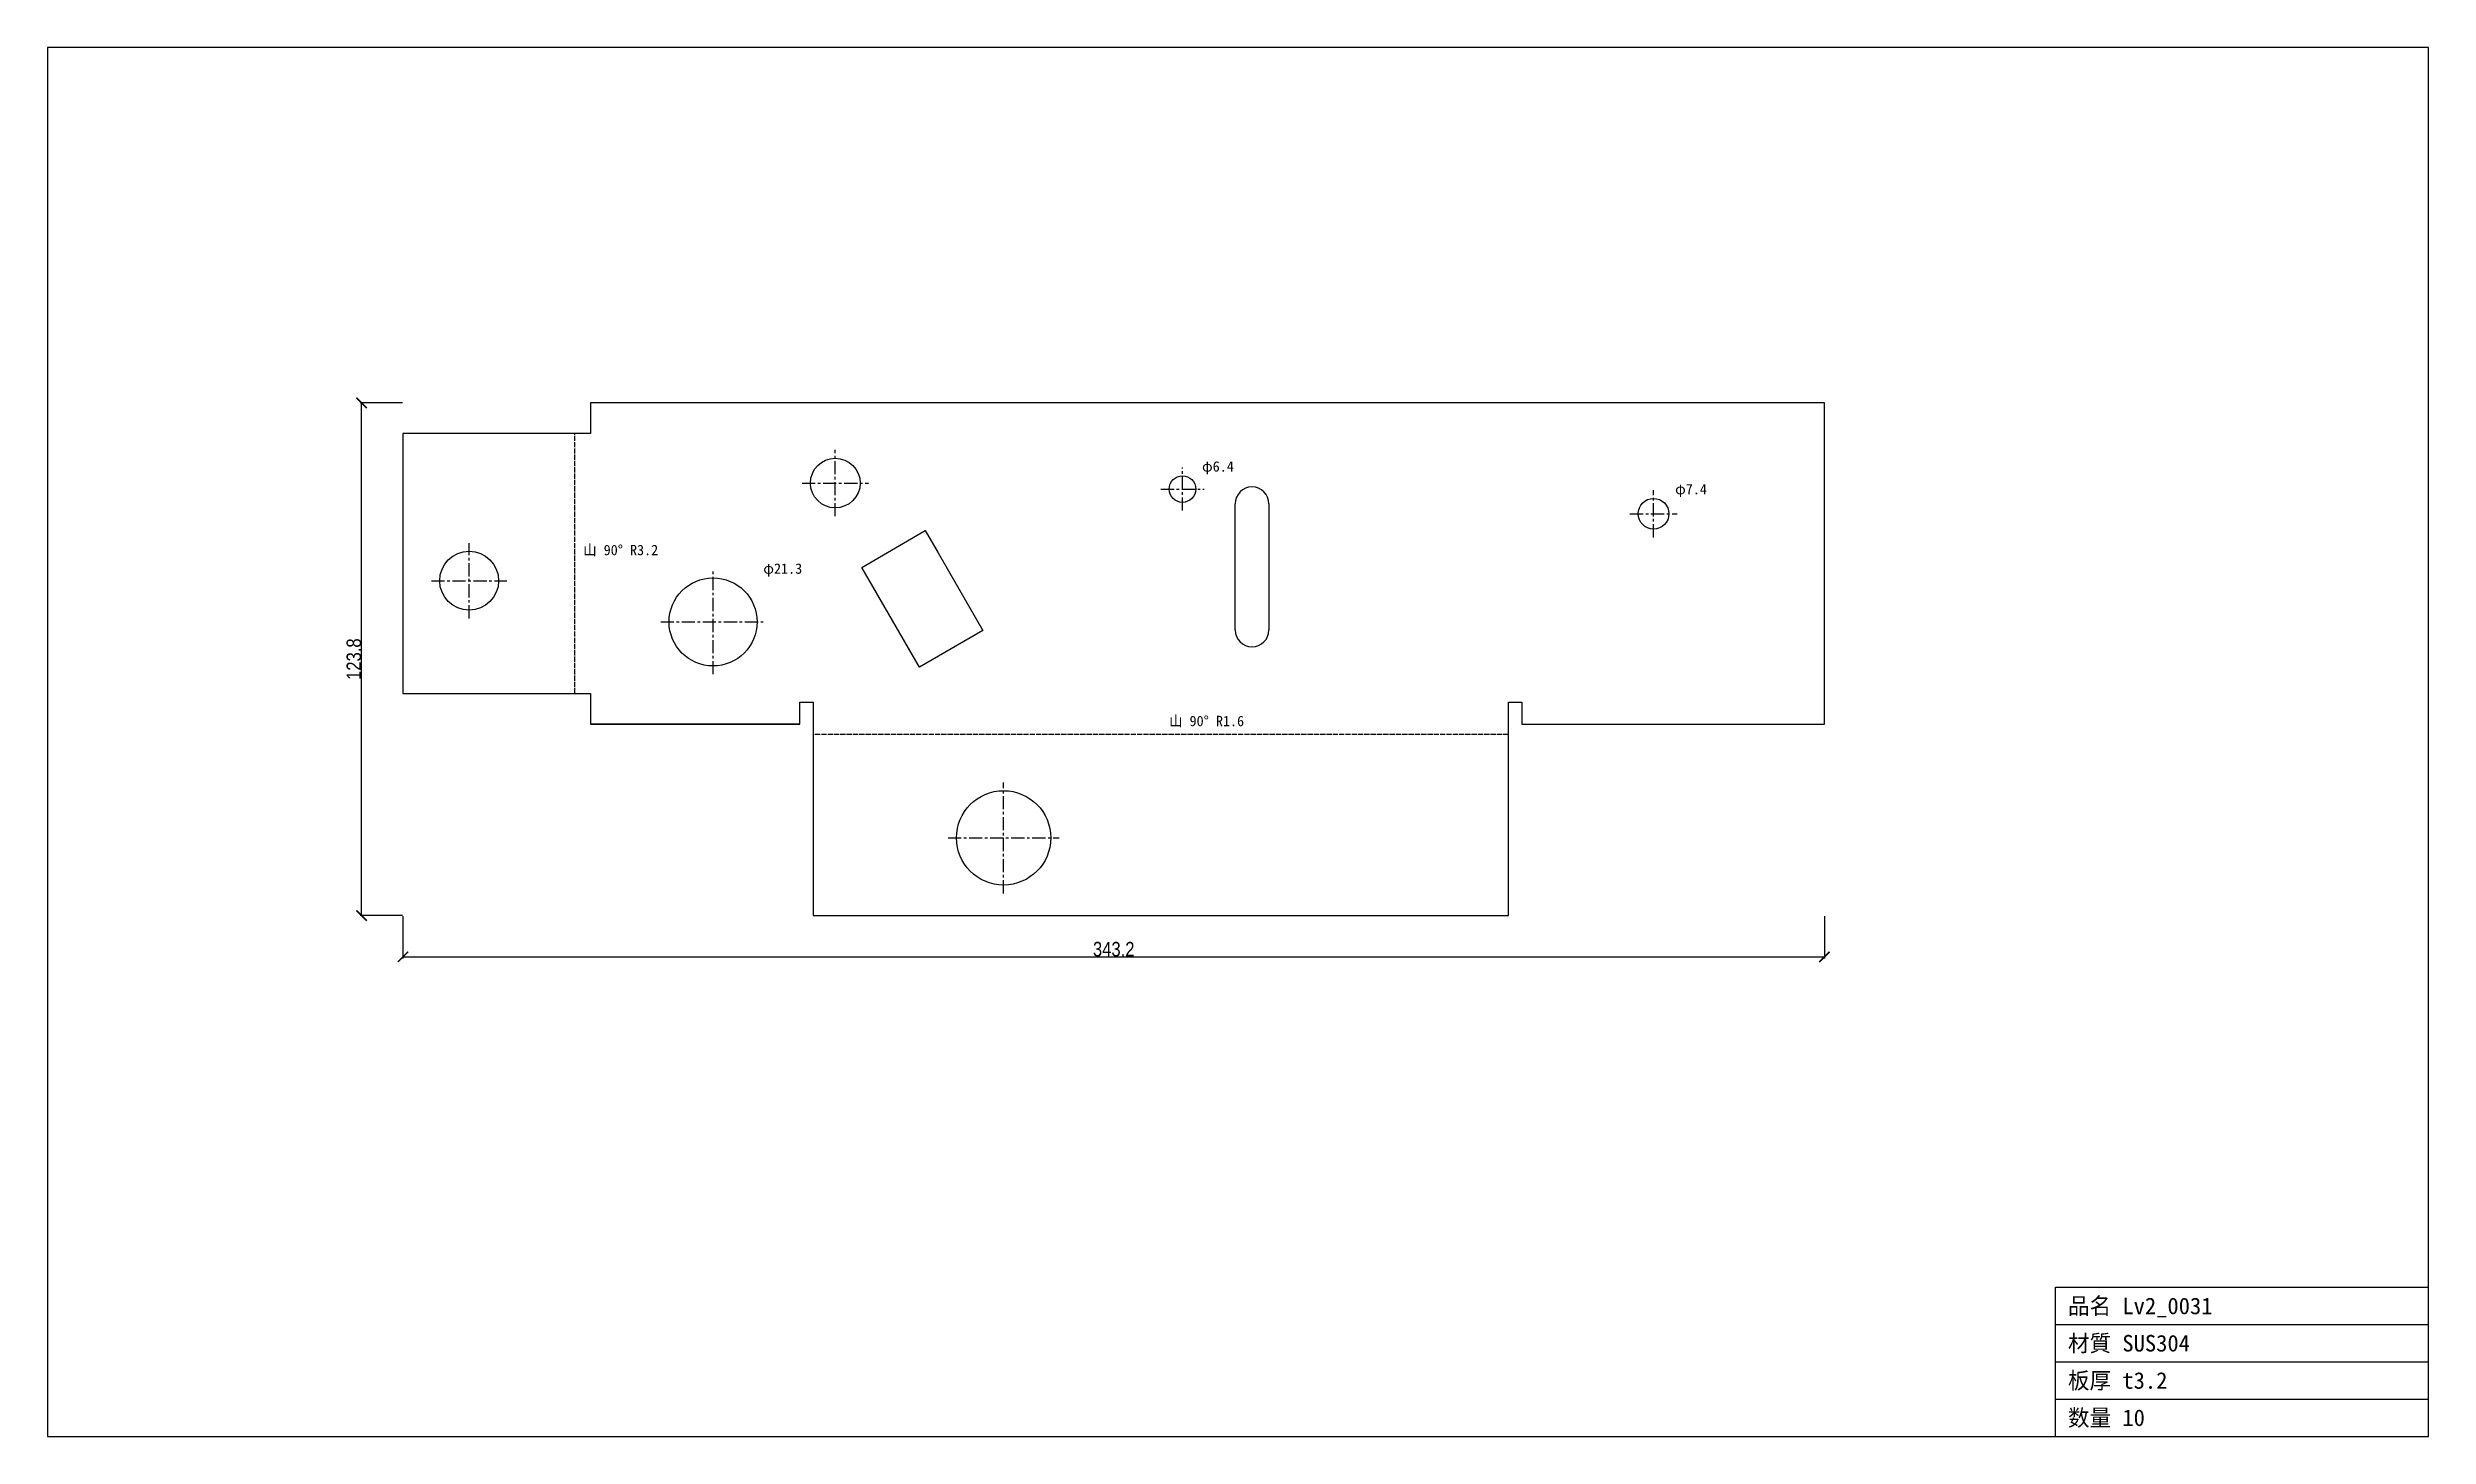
# Model space of a CAD drawing. Header units: millimetres. Extents: x -131 to 444, y -172 to 163.
import ezdxf

# ---------------------------------------------------------------- set-up
doc = ezdxf.new("R2010")
doc.units = ezdxf.units.MM
doc.linetypes.add('CENTER', pattern=[5.08, 3.175, -0.635, 0.635, -0.635])
doc.linetypes.add('DASHED', pattern=[1.524, 1.27, -0.254])
doc.styles.add('OpenSansCondensed-Light', font='OpenSansCondensed-Light.ttf')
doc.dimstyles.new('EZDXF', dxfattribs={"dimtxt": 0.25, "dimasz": 0.175, "dimexe": 0.375, "dimexo": 0.125, "dimgap": 0.1, "dimtad": 1, "dimlfac": 100, "dimzin": 12, "dimdsep": 46, "dimtxsty": 'OpenSansCondensed-Light', "dimblk": 'ARCHTICK', "dimcen": 2.5, "dimazin": 3, "dimtfac": 0.5, "dimtmove": 2, "dimatfit": 3})

# ---------------------------------------------------------------- blocks, each defined once
blk = doc.blocks.new('_ARCHTICK')
at = {"color": 0, "linetype": 'BYBLOCK', "const_width": 0.15}
blk.add_lwpolyline([(-0.5, -0.5), (0.5, 0.5)], dxfattribs=at)

msp = doc.modelspace()

# ---------------------------------------------------------------- linework, layer by layer
at = {"color": 7, "linetype": 'CONTINUOUS'}
for p, q in [((443.68, 163.35), (-131.05, 163.35)), ((-131.05, 163.35), (-131.05, -172.01)), ((443.68, -172.01), (443.68, 163.35)), ((297.89, 77.57), (0, 77.57)), ((0, 77.57), (0, 70.17)), ((297.89, 0), (297.89, 77.57)), ((0, 70.17), (-45.27, 70.17)), ((-45.26, 70.17), (-45.26, 7.4)), ((155.62, 22.72), (155.62, 53.19)), ((163.78, 53.19), (163.78, 22.72)), ((65.47, 37.84), (80.82, 46.71)), ((80.82, 46.71), (83.9, 41.37)), ((83.9, 41.37), (86.4, 37.04)), ((79.4, 13.71), (65.47, 37.84)), ((86.4, 37.04), (94.75, 22.58)), ((94.75, 22.58), (79.4, 13.71)), ((-45.26, 7.4), (-29.52, 7.4)), ((-29.52, 7.4), (-20.45, 7.4)), ((-20.45, 7.4), (-9.45, 7.4)), ((-9.45, 7.4), (0, 7.4)), ((0, 7.4), (0, 0)), ((0, 0), (12.31, 0)), ((50.54, 0), (0, 0)), ((12.31, 0), (14.89, 0)), ((14.89, 0), (33.99, 0)), ((33.99, 0), (50.54, 0)), ((50.54, 0), (50.54, 5.3)), ((50.54, 5.3), (53.74, 5.3)), ((53.74, 5.3), (53.73, -35.27)), ((221.6, -8.26), (221.6, 5.3)), ((221.6, 5.3), (224.8, 5.3)), ((224.8, 5.3), (224.8, 0)), ((224.8, 0), (297.89, 0)), ((221.6, -46.23), (221.6, -8.26)), ((53.74, -35.27), (53.74, -46.23)), ((53.74, -46.23), (221.6, -46.23)), ((353.68, -172.01), (353.68, -136.01)), ((353.68, -136.01), (443.68, -136.01)), ((353.68, -145.01), (443.68, -145.01)), ((353.68, -154.01), (443.68, -154.01)), ((353.68, -163.01), (443.68, -163.01)), ((-131.05, -172.01), (443.68, -172.01))]:
    msp.add_line(p, q, dxfattribs=at)
at = {"color": 4, "linetype": 'DASHED'}
for p, q in [((-3.77, 7.4), (-3.77, 70.17)), ((221.6, -2.51), (53.74, -2.51))]:
    msp.add_line(p, q, dxfattribs=at)
at = {"color": 1, "linetype": 'CENTER'}
for p, q in [((59.1, 50.19), (59.1, 66.21)), ((51.09, 58.2), (67.11, 58.2)), ((142.91, 51.54), (142.91, 61.97)), ((137.69, 56.75), (148.12, 56.75)), ((256.63, 45.08), (256.63, 56.48)), ((250.93, 50.78), (262.33, 50.78)), ((-29.29, 25.51), (-29.29, 43.72)), ((-38.39, 34.61), (-20.18, 34.61)), ((29.59, 12.04), (29.59, 37.3)), ((16.96, 24.67), (42.22, 24.67)), ((99.73, -40.88), (99.73, -14.09)), ((86.33, -27.48), (113.12, -27.48))]:
    msp.add_line(p, q, dxfattribs=at)
at = {"color": 7, "linetype": 'CONTINUOUS'}
for centre, radius in [((59.1, 58.2), 6.01), ((142.91, 56.75), 3.21), ((142.91, 56.75), 3.21), ((256.63, 50.78), 3.7), ((-29.29, 34.61), 7.11), ((29.59, 24.67), 10.63), ((99.73, -27.48), 11.39)]:
    msp.add_circle(centre, radius, dxfattribs=at)
for centre, start, end in [((159.7, 53.19), 0, 180), ((159.7, 22.72), 180, 0)]:
    msp.add_arc(centre, 4.08, start, end, dxfattribs=at)

# ---------------------------------------------------------------- texts
at = {"color": 2}
for s, height, p in [('φ6.4', 2.5, (147.62, 60.97)), ('φ7.4', 2.5, (261.83, 55.48)), ('山 90° R3.2', 2.5, (-1.77, 40.78)), ('φ21.3', 2.5, (41.72, 36.3)), ('山 90° R1.6', 2.5, (139.67, -0.51)), ('品名 Lv2_0031', 4, (356.68, -142.51)), ('材質 SUS304', 4, (356.68, -151.51)), ('板厚 t3.2', 4, (356.68, -160.51)), ('数量 10', 4, (356.68, -169.51))]:
    msp.add_text(s, height=height, dxfattribs=at).set_placement(p)

# ---------------------------------------------------------------- dimensions: what is measured, and where the dimension line sits
at = {"color": 8}
msp.add_linear_dim(base=(-55.26, -46.23), p1=(-45.26, -46.23), p2=(-45.26, 77.57), angle=90, dimstyle='EZDXF', override={"dimtxt": 3.5, "dimasz": 2.5, "dimdec": 1, "dimlfac": 1}, dxfattribs=at).render()
msp.add_linear_dim(base=(-45.2627, -56.2261), p1=(-45.2627, -46.2261), p2=(297.8909, -46.2261), dimstyle='EZDXF', override={"dimtxt": 3.5, "dimasz": 2.5, "dimdec": 1, "dimlfac": 1}, dxfattribs=at).render()

doc.saveas('drawing.dxf')
